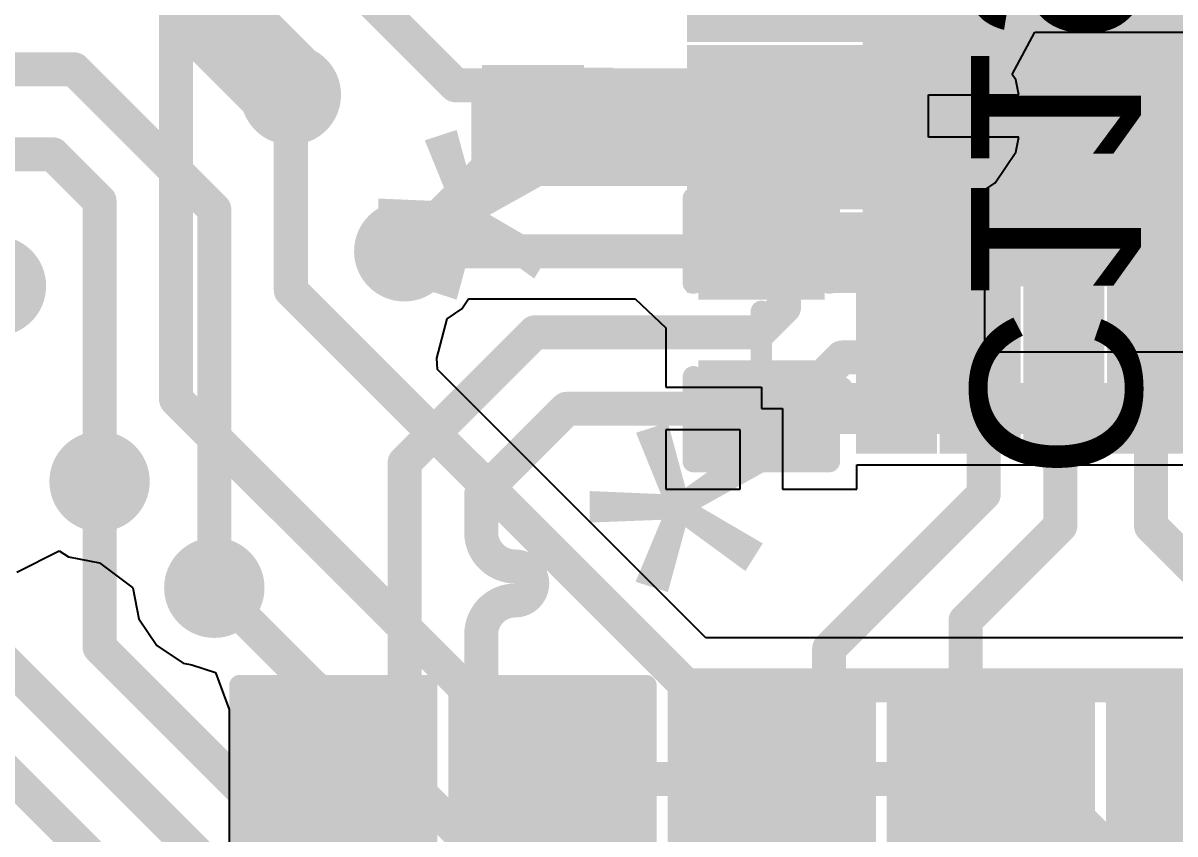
# Model space of a CAD drawing. Header units: millimetres. Extents: x -0.71 to 2.98, y -0.65 to 2.9.
# Drawn here: x 1.567 to 1.838, y 1.0711 to 1.2619 of the extents above; entities that cross this region are included whole.
import ezdxf

# ---------------------------------------------------------------- set-up
doc = ezdxf.new("R2010")
doc.units = ezdxf.units.MM
doc.header["$MEASUREMENT"] = 0
for name, color, linetype in [('BottomLayer', 5, 'Continuous'), ('BottomOverlay', 54, 'Continuous'), ('BottomPaste', 16, 'Continuous'), ('BottomSolder', 6, 'Continuous'), ('Mechanical2', 216, 'Continuous'), ('TopLayer', 1, 'Continuous'), ('TopOverlay', 2, 'Continuous'), ('TopPaste', 8, 'Continuous'), ('TopSolder', 216, 'Continuous'), ('ViaHoleLayer', 16, 'Continuous')]:
    doc.layers.add(name, color=color, linetype=linetype)
doc.styles.add('Arial', font='', dxfattribs={"height": 0.2})
doc.styles.get('Arial').set_extended_font_data('Arial')

# ---------------------------------------------------------------- blocks, each defined once
blk = doc.blocks.new('24_WQFN__4X4__33')
at = {"layer": 'TopLayer'}
for points in [[(-0.05472, 0.05906), (-0.05472, 0.09252), (-0.0437, 0.09252), (-0.0437, 0.05906)], [(-0.03504, 0.05906), (-0.03504, 0.09252), (-0.02402, 0.09252), (-0.02402, 0.05906)], [(-0.01535, 0.05906), (-0.01535, 0.09252), (-0.00433, 0.09252), (-0.00433, 0.05906)], [(0.00433, 0.05906), (0.00433, 0.09252), (0.01535, 0.09252), (0.01535, 0.05906)], [(0.02402, 0.05906), (0.02402, 0.09252), (0.03504, 0.09252), (0.03504, 0.05906)], [(0.0437, 0.05906), (0.0437, 0.09252), (0.05472, 0.09252), (0.05472, 0.05906)], [(-0.09449, 0.05472), (-0.06102, 0.05472), (-0.06102, 0.0437), (-0.09449, 0.0437)], [(0.06102, 0.05472), (0.09449, 0.05472), (0.09449, 0.0437), (0.06102, 0.0437)], [(-0.05315, 0.05315), (0.05315, 0.05315), (0.05315, -0.05315), (-0.05315, -0.05315)], [(-0.09449, 0.03504), (-0.06102, 0.03504), (-0.06102, 0.02402), (-0.09449, 0.02402)], [(0.06102, 0.03504), (0.09449, 0.03504), (0.09449, 0.02402), (0.06102, 0.02402)], [(-0.09449, 0.01535), (-0.06102, 0.01535), (-0.06102, 0.00433), (-0.09449, 0.00433)], [(0.06102, 0.01535), (0.09449, 0.01535), (0.09449, 0.00433), (0.06102, 0.00433)], [(-0.09449, -0.00433), (-0.06102, -0.00433), (-0.06102, -0.01535), (-0.09449, -0.01535)], [(0.06102, -0.00433), (0.09449, -0.00433), (0.09449, -0.01535), (0.06102, -0.01535)], [(-0.09449, -0.02402), (-0.06102, -0.02402), (-0.06102, -0.03504), (-0.09449, -0.03504)], [(0.06102, -0.02402), (0.09449, -0.02402), (0.09449, -0.03504), (0.06102, -0.03504)], [(-0.06102, -0.05472), (-0.09449, -0.05472), (-0.09449, -0.0437), (-0.06102, -0.0437)], [(0.06102, -0.0437), (0.09449, -0.0437), (0.09449, -0.05472), (0.06102, -0.05472)], [(-0.0437, -0.05906), (-0.0437, -0.09252), (-0.05472, -0.09252), (-0.05472, -0.05906)], [(-0.02402, -0.05906), (-0.02402, -0.09252), (-0.03504, -0.09252), (-0.03504, -0.05906)], [(-0.00433, -0.05906), (-0.00433, -0.09252), (-0.01535, -0.09252), (-0.01535, -0.05906)], [(0.01535, -0.05906), (0.01535, -0.09252), (0.00433, -0.09252), (0.00433, -0.05906)], [(0.03504, -0.05906), (0.03504, -0.09252), (0.02402, -0.09252), (0.02402, -0.05906)], [(0.05472, -0.05906), (0.05472, -0.09252), (0.0437, -0.09252), (0.0437, -0.05906)]]:
    blk.add_hatch(color=1, dxfattribs=at).paths.add_polyline_path(points)
at = {"layer": 'TopPaste'}
for points in [[(-0.05472, 0.05906), (-0.05472, 0.09252), (-0.0437, 0.09252), (-0.0437, 0.05906)], [(-0.03504, 0.05906), (-0.03504, 0.09252), (-0.02402, 0.09252), (-0.02402, 0.05906)], [(-0.01535, 0.05906), (-0.01535, 0.09252), (-0.00433, 0.09252), (-0.00433, 0.05906)], [(0.00433, 0.05906), (0.00433, 0.09252), (0.01535, 0.09252), (0.01535, 0.05906)], [(0.02402, 0.05906), (0.02402, 0.09252), (0.03504, 0.09252), (0.03504, 0.05906)], [(0.0437, 0.05906), (0.0437, 0.09252), (0.05472, 0.09252), (0.05472, 0.05906)], [(-0.09449, 0.05472), (-0.06102, 0.05472), (-0.06102, 0.0437), (-0.09449, 0.0437)], [(0.06102, 0.05472), (0.09449, 0.05472), (0.09449, 0.0437), (0.06102, 0.0437)], [(-0.05315, 0.05315), (0.05315, 0.05315), (0.05315, -0.05315), (-0.05315, -0.05315)], [(-0.09449, 0.03504), (-0.06102, 0.03504), (-0.06102, 0.02402), (-0.09449, 0.02402)], [(0.06102, 0.03504), (0.09449, 0.03504), (0.09449, 0.02402), (0.06102, 0.02402)], [(-0.09449, 0.01535), (-0.06102, 0.01535), (-0.06102, 0.00433), (-0.09449, 0.00433)], [(0.06102, 0.01535), (0.09449, 0.01535), (0.09449, 0.00433), (0.06102, 0.00433)], [(-0.09449, -0.00433), (-0.06102, -0.00433), (-0.06102, -0.01535), (-0.09449, -0.01535)], [(0.06102, -0.00433), (0.09449, -0.00433), (0.09449, -0.01535), (0.06102, -0.01535)], [(-0.09449, -0.02402), (-0.06102, -0.02402), (-0.06102, -0.03504), (-0.09449, -0.03504)], [(0.06102, -0.02402), (0.09449, -0.02402), (0.09449, -0.03504), (0.06102, -0.03504)], [(-0.06102, -0.05472), (-0.09449, -0.05472), (-0.09449, -0.0437), (-0.06102, -0.0437)], [(0.06102, -0.0437), (0.09449, -0.0437), (0.09449, -0.05472), (0.06102, -0.05472)], [(-0.0437, -0.05906), (-0.0437, -0.09252), (-0.05472, -0.09252), (-0.05472, -0.05906)], [(-0.02402, -0.05906), (-0.02402, -0.09252), (-0.03504, -0.09252), (-0.03504, -0.05906)], [(-0.00433, -0.05906), (-0.00433, -0.09252), (-0.01535, -0.09252), (-0.01535, -0.05906)], [(0.01535, -0.05906), (0.01535, -0.09252), (0.00433, -0.09252), (0.00433, -0.05906)], [(0.03504, -0.05906), (0.03504, -0.09252), (0.02402, -0.09252), (0.02402, -0.05906)], [(0.05472, -0.05906), (0.05472, -0.09252), (0.0437, -0.09252), (0.0437, -0.05906)]]:
    blk.add_hatch(color=8, dxfattribs=at).paths.add_polyline_path(points)
at = {"layer": 'TopSolder'}
for points in [[(-0.05872, 0.05506), (-0.05872, 0.09652), (-0.0397, 0.09652), (-0.0397, 0.05506)], [(-0.03904, 0.05506), (-0.03904, 0.09652), (-0.02002, 0.09652), (-0.02002, 0.05506)], [(-0.01935, 0.05506), (-0.01935, 0.09652), (-0.00033, 0.09652), (-0.00033, 0.05506)], [(0.00033, 0.05506), (0.00033, 0.09652), (0.01935, 0.09652), (0.01935, 0.05506)], [(0.02002, 0.05506), (0.02002, 0.09652), (0.03904, 0.09652), (0.03904, 0.05506)], [(0.0397, 0.05506), (0.0397, 0.09652), (0.05872, 0.09652), (0.05872, 0.05506)], [(-0.09849, 0.05872), (-0.05702, 0.05872), (-0.05702, 0.0397), (-0.09849, 0.0397)], [(-0.05715, 0.05715), (0.05715, 0.05715), (0.05715, -0.05715), (-0.05715, -0.05715)], [(0.05702, 0.05872), (0.09849, 0.05872), (0.09849, 0.0397), (0.05702, 0.0397)], [(-0.09849, 0.03904), (-0.05702, 0.03904), (-0.05702, 0.02002), (-0.09849, 0.02002)], [(0.05702, 0.03904), (0.09849, 0.03904), (0.09849, 0.02002), (0.05702, 0.02002)], [(-0.09849, 0.01935), (-0.05702, 0.01935), (-0.05702, 0.00033), (-0.09849, 0.00033)], [(0.05702, 0.01935), (0.09849, 0.01935), (0.09849, 0.00033), (0.05702, 0.00033)], [(-0.09849, -0.00033), (-0.05702, -0.00033), (-0.05702, -0.01935), (-0.09849, -0.01935)], [(0.05702, -0.00033), (0.09849, -0.00033), (0.09849, -0.01935), (0.05702, -0.01935)], [(-0.09849, -0.02002), (-0.05702, -0.02002), (-0.05702, -0.03904), (-0.09849, -0.03904)], [(0.05702, -0.02002), (0.09849, -0.02002), (0.09849, -0.03904), (0.05702, -0.03904)], [(-0.05702, -0.05872), (-0.09849, -0.05872), (-0.09849, -0.0397), (-0.05702, -0.0397)], [(0.05702, -0.0397), (0.09849, -0.0397), (0.09849, -0.05872), (0.05702, -0.05872)], [(-0.0397, -0.05506), (-0.0397, -0.09652), (-0.05872, -0.09652), (-0.05872, -0.05506)], [(-0.02002, -0.05506), (-0.02002, -0.09652), (-0.03904, -0.09652), (-0.03904, -0.05506)], [(-0.00033, -0.05506), (-0.00033, -0.09652), (-0.01935, -0.09652), (-0.01935, -0.05506)], [(0.01935, -0.05506), (0.01935, -0.09652), (0.00033, -0.09652), (0.00033, -0.05506)], [(0.03904, -0.05506), (0.03904, -0.09652), (0.02002, -0.09652), (0.02002, -0.05506)], [(0.05872, -0.05506), (0.05872, -0.09652), (0.0397, -0.09652), (0.0397, -0.05506)]]:
    blk.add_hatch(color=216, dxfattribs=at).paths.add_polyline_path(points)
at = {"layer": 'TopOverlay', "const_width": 0.005}
for points in [[(-0.081, 0.063), (-0.081, 0.081)], [(-0.081, 0.081), (-0.062, 0.081)], [(0.062, 0.081), (0.081, 0.081)], [(0.081, 0.063), (0.081, 0.081)], [(-0.106, 0.05457), (-0.101, 0.04957)], [(-0.106, 0.04457), (-0.106, 0.05457)], [(-0.106, 0.04457), (-0.101, 0.04957)], [(-0.081, -0.081), (-0.081, -0.063)], [(0.081, -0.081), (0.081, -0.063)], [(-0.081, -0.081), (-0.062, -0.081)], [(0.062, -0.081), (0.081, -0.081)]]:
    blk.add_lwpolyline(points, dxfattribs=at)
at = {"layer": 'TopOverlay', "const_width": 0.0025}
for points in [[(-0.08225, 0.081, 1), (-0.07975, 0.081, 1)], [(-0.08225, 0.081, 1), (-0.07975, 0.081, 1)], [(-0.06325, 0.081, 1), (-0.06075, 0.081, 1)], [(0.06075, 0.081, 1), (0.06325, 0.081, 1)], [(0.07975, 0.081, 1), (0.08225, 0.081, 1)], [(0.07975, 0.081, 1), (0.08225, 0.081, 1)], [(-0.08225, 0.063, 1), (-0.07975, 0.063, 1)], [(0.07975, 0.063, 1), (0.08225, 0.063, 1)], [(-0.10725, 0.05457, 1), (-0.10475, 0.05457, 1)], [(-0.10725, 0.05457, 1), (-0.10475, 0.05457, 1)], [(-0.10225, 0.04957, 1), (-0.09975, 0.04957, 1)], [(-0.10225, 0.04957, 1), (-0.09975, 0.04957, 1)], [(-0.10725, 0.04457, 1), (-0.10475, 0.04457, 1)], [(-0.10725, 0.04457, 1), (-0.10475, 0.04457, 1)], [(-0.08225, -0.063, 1), (-0.07975, -0.063, 1)], [(0.07975, -0.063, 1), (0.08225, -0.063, 1)], [(-0.08225, -0.081, 1), (-0.07975, -0.081, 1)], [(-0.08225, -0.081, 1), (-0.07975, -0.081, 1)], [(-0.06325, -0.081, 1), (-0.06075, -0.081, 1)], [(0.06075, -0.081, 1), (0.06325, -0.081, 1)], [(0.07975, -0.081, 1), (0.08225, -0.081, 1)], [(0.07975, -0.081, 1), (0.08225, -0.081, 1)]]:
    blk.add_lwpolyline(points, format="xyb", close=True, dxfattribs=at)
blk = doc.blocks.new('SOLDER_BRIDGE_61')
at = {"layer": 'TopLayer'}
for points in [[(-0.045, -0.0175), (-0.045, 0.0175), (-0.015, 0.0175), (-0.015, -0.0175)], [(0.015, -0.0175), (0.015, 0.0175), (0.045, 0.0175), (0.045, -0.0175)]]:
    blk.add_hatch(color=1, dxfattribs=at).paths.add_polyline_path(points)
at = {"layer": 'TopPaste'}
for points in [[(-0.045, -0.0175), (-0.045, 0.0175), (-0.015, 0.0175), (-0.015, -0.0175)], [(0.015, -0.0175), (0.015, 0.0175), (0.045, 0.0175), (0.045, -0.0175)]]:
    blk.add_hatch(color=8, dxfattribs=at).paths.add_polyline_path(points)
at = {"layer": 'TopSolder'}
for points in [[(-0.049, -0.0215), (-0.049, 0.0215), (-0.011, 0.0215), (-0.011, -0.0215)], [(0.011, -0.0215), (0.011, 0.0215), (0.049, 0.0215), (0.049, -0.0215)]]:
    blk.add_hatch(color=216, dxfattribs=at).paths.add_polyline_path(points)
at = {"layer": 'TopOverlay', "const_width": 0.005}
for points in [[(-0.05, 0.022), (-0.05, -0.022)], [(-0.05, 0.022), (0.05, 0.022)], [(0.05, 0.022), (0.05, -0.022)], [(-0.05, -0.022), (0.05, -0.022)]]:
    blk.add_lwpolyline(points, dxfattribs=at)
at = {"layer": 'TopOverlay', "const_width": 0.0025}
for points in [[(-0.05125, 0.022, 1), (-0.04875, 0.022, 1)], [(-0.05125, 0.022, 1), (-0.04875, 0.022, 1)], [(0.04875, 0.022, 1), (0.05125, 0.022, 1)], [(0.04875, 0.022, 1), (0.05125, 0.022, 1)], [(-0.05125, -0.022, 1), (-0.04875, -0.022, 1)], [(-0.05125, -0.022, 1), (-0.04875, -0.022, 1)], [(0.04875, -0.022, 1), (0.05125, -0.022, 1)], [(0.04875, -0.022, 1), (0.05125, -0.022, 1)]]:
    blk.add_lwpolyline(points, format="xyb", close=True, dxfattribs=at)
blk = doc.blocks.new('SOLDER_BRIDGE_62')
at = {"layer": 'TopLayer'}
for points in [[(-0.045, -0.0175), (-0.045, 0.0175), (-0.015, 0.0175), (-0.015, -0.0175)], [(0.015, -0.0175), (0.015, 0.0175), (0.045, 0.0175), (0.045, -0.0175)]]:
    blk.add_hatch(color=1, dxfattribs=at).paths.add_polyline_path(points)
at = {"layer": 'TopPaste'}
for points in [[(-0.045, -0.0175), (-0.045, 0.0175), (-0.015, 0.0175), (-0.015, -0.0175)], [(0.015, -0.0175), (0.015, 0.0175), (0.045, 0.0175), (0.045, -0.0175)]]:
    blk.add_hatch(color=8, dxfattribs=at).paths.add_polyline_path(points)
at = {"layer": 'TopSolder'}
for points in [[(-0.049, -0.0215), (-0.049, 0.0215), (-0.011, 0.0215), (-0.011, -0.0215)], [(0.011, -0.0215), (0.011, 0.0215), (0.049, 0.0215), (0.049, -0.0215)]]:
    blk.add_hatch(color=216, dxfattribs=at).paths.add_polyline_path(points)
at = {"layer": 'TopOverlay', "const_width": 0.005}
for points in [[(-0.05, 0.022), (-0.05, -0.022)], [(-0.05, 0.022), (0.05, 0.022)], [(0.05, 0.022), (0.05, -0.022)], [(-0.05, -0.022), (0.05, -0.022)]]:
    blk.add_lwpolyline(points, dxfattribs=at)
at = {"layer": 'TopOverlay', "const_width": 0.0025}
for points in [[(-0.05125, 0.022, 1), (-0.04875, 0.022, 1)], [(-0.05125, 0.022, 1), (-0.04875, 0.022, 1)], [(0.04875, 0.022, 1), (0.05125, 0.022, 1)], [(0.04875, 0.022, 1), (0.05125, 0.022, 1)], [(-0.05125, -0.022, 1), (-0.04875, -0.022, 1)], [(-0.05125, -0.022, 1), (-0.04875, -0.022, 1)], [(0.04875, -0.022, 1), (0.05125, -0.022, 1)], [(0.04875, -0.022, 1), (0.05125, -0.022, 1)]]:
    blk.add_lwpolyline(points, format="xyb", close=True, dxfattribs=at)
blk = doc.blocks.new('SOLDER_BRIDGE_63')
at = {"layer": 'TopLayer'}
for points in [[(-0.045, -0.0175), (-0.045, 0.0175), (-0.015, 0.0175), (-0.015, -0.0175)], [(0.015, -0.0175), (0.015, 0.0175), (0.045, 0.0175), (0.045, -0.0175)]]:
    blk.add_hatch(color=1, dxfattribs=at).paths.add_polyline_path(points)
at = {"layer": 'TopPaste'}
for points in [[(-0.045, -0.0175), (-0.045, 0.0175), (-0.015, 0.0175), (-0.015, -0.0175)], [(0.015, -0.0175), (0.015, 0.0175), (0.045, 0.0175), (0.045, -0.0175)]]:
    blk.add_hatch(color=8, dxfattribs=at).paths.add_polyline_path(points)
at = {"layer": 'TopSolder'}
for points in [[(-0.049, -0.0215), (-0.049, 0.0215), (-0.011, 0.0215), (-0.011, -0.0215)], [(0.011, -0.0215), (0.011, 0.0215), (0.049, 0.0215), (0.049, -0.0215)]]:
    blk.add_hatch(color=216, dxfattribs=at).paths.add_polyline_path(points)
at = {"layer": 'TopOverlay', "const_width": 0.005}
for points in [[(-0.05, 0.022), (-0.05, -0.022)], [(-0.05, 0.022), (0.05, 0.022)], [(0.05, 0.022), (0.05, -0.022)], [(-0.05, -0.022), (0.05, -0.022)]]:
    blk.add_lwpolyline(points, dxfattribs=at)
at = {"layer": 'TopOverlay', "const_width": 0.0025}
for points in [[(-0.05125, 0.022, 1), (-0.04875, 0.022, 1)], [(-0.05125, 0.022, 1), (-0.04875, 0.022, 1)], [(0.04875, 0.022, 1), (0.05125, 0.022, 1)], [(0.04875, 0.022, 1), (0.05125, 0.022, 1)], [(-0.05125, -0.022, 1), (-0.04875, -0.022, 1)], [(-0.05125, -0.022, 1), (-0.04875, -0.022, 1)], [(0.04875, -0.022, 1), (0.05125, -0.022, 1)], [(0.04875, -0.022, 1), (0.05125, -0.022, 1)]]:
    blk.add_lwpolyline(points, format="xyb", close=True, dxfattribs=at)
blk = doc.blocks.new('SOLDER_BRIDGE_64')
at = {"layer": 'TopLayer'}
for points in [[(-0.045, -0.0175), (-0.045, 0.0175), (-0.015, 0.0175), (-0.015, -0.0175)], [(0.015, -0.0175), (0.015, 0.0175), (0.045, 0.0175), (0.045, -0.0175)]]:
    blk.add_hatch(color=1, dxfattribs=at).paths.add_polyline_path(points)
at = {"layer": 'TopPaste'}
for points in [[(-0.045, -0.0175), (-0.045, 0.0175), (-0.015, 0.0175), (-0.015, -0.0175)], [(0.015, -0.0175), (0.015, 0.0175), (0.045, 0.0175), (0.045, -0.0175)]]:
    blk.add_hatch(color=8, dxfattribs=at).paths.add_polyline_path(points)
at = {"layer": 'TopSolder'}
for points in [[(-0.049, -0.0215), (-0.049, 0.0215), (-0.011, 0.0215), (-0.011, -0.0215)], [(0.011, -0.0215), (0.011, 0.0215), (0.049, 0.0215), (0.049, -0.0215)]]:
    blk.add_hatch(color=216, dxfattribs=at).paths.add_polyline_path(points)
at = {"layer": 'TopOverlay', "const_width": 0.005}
for points in [[(-0.05, 0.022), (-0.05, -0.022)], [(-0.05, 0.022), (0.05, 0.022)], [(0.05, 0.022), (0.05, -0.022)], [(-0.05, -0.022), (0.05, -0.022)]]:
    blk.add_lwpolyline(points, dxfattribs=at)
at = {"layer": 'TopOverlay', "const_width": 0.0025}
for points in [[(-0.05125, 0.022, 1), (-0.04875, 0.022, 1)], [(-0.05125, 0.022, 1), (-0.04875, 0.022, 1)], [(0.04875, 0.022, 1), (0.05125, 0.022, 1)], [(0.04875, 0.022, 1), (0.05125, 0.022, 1)], [(-0.05125, -0.022, 1), (-0.04875, -0.022, 1)], [(-0.05125, -0.022, 1), (-0.04875, -0.022, 1)], [(0.04875, -0.022, 1), (0.05125, -0.022, 1)], [(0.04875, -0.022, 1), (0.05125, -0.022, 1)]]:
    blk.add_lwpolyline(points, format="xyb", close=True, dxfattribs=at)
blk = doc.blocks.new('SOLDER_BRIDGE_65')
at = {"layer": 'TopLayer'}
for points in [[(-0.045, -0.0175), (-0.045, 0.0175), (-0.015, 0.0175), (-0.015, -0.0175)], [(0.015, -0.0175), (0.015, 0.0175), (0.045, 0.0175), (0.045, -0.0175)]]:
    blk.add_hatch(color=1, dxfattribs=at).paths.add_polyline_path(points)
at = {"layer": 'TopPaste'}
for points in [[(-0.045, -0.0175), (-0.045, 0.0175), (-0.015, 0.0175), (-0.015, -0.0175)], [(0.015, -0.0175), (0.015, 0.0175), (0.045, 0.0175), (0.045, -0.0175)]]:
    blk.add_hatch(color=8, dxfattribs=at).paths.add_polyline_path(points)
at = {"layer": 'TopSolder'}
for points in [[(-0.049, -0.0215), (-0.049, 0.0215), (-0.011, 0.0215), (-0.011, -0.0215)], [(0.011, -0.0215), (0.011, 0.0215), (0.049, 0.0215), (0.049, -0.0215)]]:
    blk.add_hatch(color=216, dxfattribs=at).paths.add_polyline_path(points)
at = {"layer": 'TopOverlay', "const_width": 0.005}
for points in [[(-0.05, 0.022), (0.05, 0.022)], [(-0.05, 0.022), (-0.05, -0.022)], [(0.05, 0.022), (0.05, -0.022)], [(-0.05, -0.022), (0.05, -0.022)]]:
    blk.add_lwpolyline(points, dxfattribs=at)
at = {"layer": 'TopOverlay', "const_width": 0.0025}
for points in [[(-0.05125, 0.022, 1), (-0.04875, 0.022, 1)], [(-0.05125, 0.022, 1), (-0.04875, 0.022, 1)], [(0.04875, 0.022, 1), (0.05125, 0.022, 1)], [(0.04875, 0.022, 1), (0.05125, 0.022, 1)], [(-0.05125, -0.022, 1), (-0.04875, -0.022, 1)], [(-0.05125, -0.022, 1), (-0.04875, -0.022, 1)], [(0.04875, -0.022, 1), (0.05125, -0.022, 1)], [(0.04875, -0.022, 1), (0.05125, -0.022, 1)]]:
    blk.add_lwpolyline(points, format="xyb", close=True, dxfattribs=at)
blk = doc.blocks.new('CAP_0402_B_139')
at = {"layer": 'BottomLayer'}
for points in [[(-0.0095, 0.0125), (-0.0095, -0.0125), (-0.0275, -0.0125), (-0.0275, 0.0125)], [(0.0275, 0.0125), (0.0275, -0.0125), (0.0095, -0.0125), (0.0095, 0.0125)]]:
    blk.add_hatch(color=5, dxfattribs=at).paths.add_polyline_path(points)
at = {"layer": 'BottomPaste'}
for points in [[(-0.0095, 0.0125), (-0.0095, -0.0125), (-0.0275, -0.0125), (-0.0275, 0.0125)], [(0.0275, 0.0125), (0.0275, -0.0125), (0.0095, -0.0125), (0.0095, 0.0125)]]:
    blk.add_hatch(color=16, dxfattribs=at).paths.add_polyline_path(points)
at = {"layer": 'BottomSolder'}
for points in [[(-0.00714, 0.01486), (-0.00714, -0.01486), (-0.02986, -0.01486), (-0.02986, 0.01486)], [(0.02986, 0.01486), (0.02986, -0.01486), (0.00714, -0.01486), (0.00714, 0.01486)]]:
    blk.add_hatch(color=6, dxfattribs=at).paths.add_polyline_path(points)
at = {"layer": 'BottomOverlay', "const_width": 0.005}
for points in [[(-0.031, 0.016), (-0.031, -0.016)], [(-0.031, 0.016), (-0.011, 0.016)], [(0.011, 0.016), (0.031, 0.016)], [(0.031, 0.016), (0.031, -0.016)], [(-0.031, -0.016), (-0.011, -0.016)], [(0.011, -0.016), (0.031, -0.016)]]:
    blk.add_lwpolyline(points, dxfattribs=at)
at = {"layer": 'BottomOverlay', "const_width": 0.0025}
for points in [[(-0.03225, 0.016, 1), (-0.02975, 0.016, 1)], [(-0.03225, 0.016, 1), (-0.02975, 0.016, 1)], [(-0.01225, 0.016, 1), (-0.00975, 0.016, 1)], [(0.00975, 0.016, 1), (0.01225, 0.016, 1)], [(0.02975, 0.016, 1), (0.03225, 0.016, 1)], [(0.02975, 0.016, 1), (0.03225, 0.016, 1)], [(-0.03225, -0.016, 1), (-0.02975, -0.016, 1)], [(-0.03225, -0.016, 1), (-0.02975, -0.016, 1)], [(-0.01225, -0.016, 1), (-0.00975, -0.016, 1)], [(0.00975, -0.016, 1), (0.01225, -0.016, 1)], [(0.02975, -0.016, 1), (0.03225, -0.016, 1)], [(0.02975, -0.016, 1), (0.03225, -0.016, 1)]]:
    blk.add_lwpolyline(points, format="xyb", close=True, dxfattribs=at)
blk = doc.blocks.new('CAP_0402_B_147')
at = {"layer": 'BottomLayer'}
for points in [[(-0.0095, 0.0125), (-0.0095, -0.0125), (-0.0275, -0.0125), (-0.0275, 0.0125)], [(0.0275, 0.0125), (0.0275, -0.0125), (0.0095, -0.0125), (0.0095, 0.0125)]]:
    blk.add_hatch(color=5, dxfattribs=at).paths.add_polyline_path(points)
at = {"layer": 'BottomPaste'}
for points in [[(-0.0095, 0.0125), (-0.0095, -0.0125), (-0.0275, -0.0125), (-0.0275, 0.0125)], [(0.0275, 0.0125), (0.0275, -0.0125), (0.0095, -0.0125), (0.0095, 0.0125)]]:
    blk.add_hatch(color=16, dxfattribs=at).paths.add_polyline_path(points)
at = {"layer": 'BottomSolder'}
for points in [[(-0.00714, 0.01486), (-0.00714, -0.01486), (-0.02986, -0.01486), (-0.02986, 0.01486)], [(0.02986, 0.01486), (0.02986, -0.01486), (0.00714, -0.01486), (0.00714, 0.01486)]]:
    blk.add_hatch(color=6, dxfattribs=at).paths.add_polyline_path(points)
at = {"layer": 'BottomOverlay', "const_width": 0.005}
for points in [[(-0.031, -0.016), (-0.031, 0.016)], [(-0.011, 0.016), (-0.031, 0.016)], [(0.031, 0.016), (0.011, 0.016)], [(0.031, -0.016), (0.031, 0.016)], [(-0.011, -0.016), (-0.031, -0.016)], [(0.031, -0.016), (0.011, -0.016)]]:
    blk.add_lwpolyline(points, dxfattribs=at)
at = {"layer": 'BottomOverlay', "const_width": 0.0025}
for points in [[(-0.03225, 0.016, 1), (-0.02975, 0.016, 1)], [(-0.03225, 0.016, 1), (-0.02975, 0.016, 1)], [(-0.01225, 0.016, 1), (-0.00975, 0.016, 1)], [(0.00975, 0.016, 1), (0.01225, 0.016, 1)], [(0.02975, 0.016, 1), (0.03225, 0.016, 1)], [(0.02975, 0.016, 1), (0.03225, 0.016, 1)], [(-0.03225, -0.016, 1), (-0.02975, -0.016, 1)], [(-0.03225, -0.016, 1), (-0.02975, -0.016, 1)], [(-0.01225, -0.016, 1), (-0.00975, -0.016, 1)], [(0.00975, -0.016, 1), (0.01225, -0.016, 1)], [(0.02975, -0.016, 1), (0.03225, -0.016, 1)], [(0.02975, -0.016, 1), (0.03225, -0.016, 1)]]:
    blk.add_lwpolyline(points, format="xyb", close=True, dxfattribs=at)

msp = doc.modelspace()

# ---------------------------------------------------------------- hatches: boundary and pattern name
at = {"layer": 'BottomLayer'}
h = msp.add_hatch(color=5, dxfattribs=at)
edge = h.paths.add_edge_path()
edge.add_arc((1.63, 1.245), 0.01181, 0, 360)
msp.add_hatch(color=5, dxfattribs=at).paths.add_polyline_path([(1.675, 1.22753), (1.699, 1.22753), (1.699, 1.252), (1.675, 1.252)])
h = msp.add_hatch(color=5, dxfattribs=at)
edge = h.paths.add_edge_path()
edge.add_arc((1.78, 1.24), 0.01181, 0, 360)
h = msp.add_hatch(color=5, dxfattribs=at)
edge = h.paths.add_edge_path()
edge.add_arc((1.65669, 1.20817), 0.01181, 0, 360)
h = msp.add_hatch(color=5, dxfattribs=at)
edge = h.paths.add_edge_path()
edge.add_arc((1.56062, 1.2), 0.01181, 0, 360)
h = msp.add_hatch(color=5, dxfattribs=at)
edge = h.paths.add_edge_path()
edge.add_arc((1.585, 1.154), 0.01181, 0, 360)
h = msp.add_hatch(color=5, dxfattribs=at)
edge = h.paths.add_edge_path()
edge.add_arc((1.612, 1.129), 0.01181, 0, 360)
at = {"layer": 'BottomSolder'}
h = msp.add_hatch(color=6, dxfattribs=at)
edge = h.paths.add_edge_path()
edge.add_arc((1.63, 1.245), 0.00791, 0, 360)
h = msp.add_hatch(color=6, dxfattribs=at)
edge = h.paths.add_edge_path()
edge.add_arc((1.78, 1.24), 0.00791, 0, 360)
h = msp.add_hatch(color=6, dxfattribs=at)
edge = h.paths.add_edge_path()
edge.add_arc((1.65669, 1.20817), 0.00791, 0, 360)
h = msp.add_hatch(color=6, dxfattribs=at)
edge = h.paths.add_edge_path()
edge.add_arc((1.56062, 1.2), 0.00791, 0, 360)
h = msp.add_hatch(color=6, dxfattribs=at)
edge = h.paths.add_edge_path()
edge.add_arc((1.585, 1.154), 0.00791, 0, 360)
h = msp.add_hatch(color=6, dxfattribs=at)
edge = h.paths.add_edge_path()
edge.add_arc((1.612, 1.129), 0.00791, 0, 360)
at = {"layer": 'TopLayer'}
h = msp.add_hatch(color=1, dxfattribs=at)
edge = h.paths.add_edge_path()
edge.add_arc((1.63, 1.245), 0.01181, 0, 360)
h = msp.add_hatch(color=1, dxfattribs=at)
edge = h.paths.add_edge_path()
edge.add_arc((1.78, 1.24), 0.01181, 0, 360)
h = msp.add_hatch(color=1, dxfattribs=at)
edge = h.paths.add_edge_path()
edge.add_arc((1.65669, 1.20817), 0.01181, 0, 360)
h = msp.add_hatch(color=1, dxfattribs=at)
edge = h.paths.add_edge_path()
edge.add_arc((1.56062, 1.2), 0.01181, 0, 360)
h = msp.add_hatch(color=1, dxfattribs=at)
edge = h.paths.add_edge_path()
edge.add_arc((1.585, 1.154), 0.01181, 0, 360)
h = msp.add_hatch(color=1, dxfattribs=at)
edge = h.paths.add_edge_path()
edge.add_arc((1.612, 1.129), 0.01181, 0, 360)
at = {"layer": 'TopSolder'}
h = msp.add_hatch(color=216, dxfattribs=at)
edge = h.paths.add_edge_path()
edge.add_arc((1.63, 1.245), 0.00791, 0, 360)
h = msp.add_hatch(color=216, dxfattribs=at)
edge = h.paths.add_edge_path()
edge.add_arc((1.78, 1.24), 0.00791, 0, 360)
h = msp.add_hatch(color=216, dxfattribs=at)
edge = h.paths.add_edge_path()
edge.add_arc((1.65669, 1.20817), 0.00791, 0, 360)
h = msp.add_hatch(color=216, dxfattribs=at)
edge = h.paths.add_edge_path()
edge.add_arc((1.56062, 1.2), 0.00791, 0, 360)
h = msp.add_hatch(color=216, dxfattribs=at)
edge = h.paths.add_edge_path()
edge.add_arc((1.585, 1.154), 0.00791, 0, 360)
h = msp.add_hatch(color=216, dxfattribs=at)
edge = h.paths.add_edge_path()
edge.add_arc((1.612, 1.129), 0.00791, 0, 360)
at = {"layer": 'ViaHoleLayer'}
h = msp.add_hatch(color=16, dxfattribs=at)
edge = h.paths.add_edge_path()
edge.add_arc((1.63, 1.245), 0.00591, 0, 360)
h = msp.add_hatch(color=16, dxfattribs=at)
edge = h.paths.add_edge_path()
edge.add_arc((1.78, 1.24), 0.00591, 0, 360)
h = msp.add_hatch(color=16, dxfattribs=at)
edge = h.paths.add_edge_path()
edge.add_arc((1.65669, 1.20817), 0.00591, 0, 360)
h = msp.add_hatch(color=16, dxfattribs=at)
edge = h.paths.add_edge_path()
edge.add_arc((1.585, 1.154), 0.00591, 0, 360)
h = msp.add_hatch(color=16, dxfattribs=at)
edge = h.paths.add_edge_path()
edge.add_arc((1.612, 1.129), 0.00591, 0, 360)

# ---------------------------------------------------------------- linework, layer by layer
at = {"layer": 'BottomLayer'}
for p, q in [((1.79971, 1.24977), (1.80505, 1.25977)), ((1.80505, 1.25977), (1.90269, 1.25977)), ((1.80055, 1.24851), (1.79971, 1.24977)), ((1.80124, 1.245), (1.80055, 1.24851)), ((1.78, 1.235), (1.78, 1.245)), ((1.78, 1.245), (1.80124, 1.245)), ((1.80124, 1.235), (1.78, 1.235)), ((1.80055, 1.23149), (1.80124, 1.235)), ((1.79572, 1.22428), (1.80055, 1.23149)), ((1.79325, 1.22262), (1.79572, 1.22428)), ((1.79325, 1.18443), (1.79325, 1.22262)), ((1.67025, 1.19461), (1.67182, 1.19696)), ((1.67182, 1.19696), (1.711, 1.19696)), ((1.711, 1.19696), (1.71819, 1.19017)), ((1.66674, 1.19227), (1.67025, 1.19461)), ((1.66438, 1.18304), (1.66674, 1.19227)), ((1.71819, 1.19017), (1.71819, 1.17617)), ((1.98468, 1.18443), (1.79325, 1.18443)), ((1.66451, 1.18035), (1.66438, 1.18304)), ((1.72765, 1.11722), (1.66451, 1.18035)), ((1.71819, 1.17617), (1.74069, 1.17617)), ((1.74069, 1.17617), (1.74069, 1.17117)), ((1.74069, 1.17117), (1.74569, 1.17117)), ((1.74569, 1.17117), (1.74569, 1.15217)), ((1.73569, 1.16617), (1.71819, 1.16617)), ((1.71819, 1.16617), (1.71819, 1.15217)), ((1.73569, 1.15217), (1.73569, 1.16617)), ((1.76319, 1.15217), (1.76319, 1.15792)), ((1.76319, 1.15792), (1.99017, 1.15792)), ((1.71819, 1.15217), (1.73569, 1.15217)), ((1.74569, 1.15217), (1.76319, 1.15217)), ((1.99635, 1.11722), (1.72765, 1.11722))]:
    msp.add_line(p, q, dxfattribs=at)
for points, const_width in [([(1.603, 1.17332), (1.603, 1.409)], 0.008), ([(1.691, 1.24), (1.78, 1.24)], 0.022), ([(1.63, 1.199), (1.63, 1.245)], 0.008), ([(1.78, 1.1782), (1.78, 1.24)], 0.012), ([(1.65669, 1.20817), (1.74069, 1.20817)], 0.008), ([(1.63, 1.199), (1.723, 1.106)], 0.008), ([(1.77297, 1.17117), (1.78, 1.1782)], 0.012), ([(1.603, 1.17332), (1.69232, 1.084)], 0.008), ([(1.74069, 1.17117), (1.77297, 1.17117)], 0.012), ([(1.77297, 1.17117), (1.99017, 1.17117)], 0.012), ([(1.505, 1.16946), (1.67811, 0.99635)], 0.008), ([(1.487, 1.162), (1.64819, 1.00081)], 0.008), ([(1.585, 1.115), (1.585, 1.154)], 0.008), ([(1.612, 1.129), (1.678, 1.063)], 0.008), ([(1.585, 1.115), (1.657, 1.043)], 0.008), ([(1.723, 1.106), (2.001, 1.106)], 0.008), ([(1.69232, 1.084), (1.806, 1.084)], 0.008), ([(1.806, 1.084), (1.86857, 1.02143)], 0.008)]:
    msp.add_lwpolyline(points, dxfattribs=dict(at, const_width=const_width))
for points, const_width in [([(1.6855, 1.24, 1), (1.6965, 1.24, 1)], 0.011), ([(1.7745, 1.24, 1), (1.7855, 1.24, 1)], 0.011), ([(1.628, 1.245, 1), (1.632, 1.245, 1)], 0.004), ([(1.777, 1.24, 1), (1.783, 1.24, 1)], 0.006), ([(1.65469, 1.20817, 1), (1.65869, 1.20817, 1)], 0.004), ([(1.73869, 1.20817, 1), (1.74269, 1.20817, 1)], 0.004), ([(1.628, 1.199, 1), (1.632, 1.199, 1)], 0.004), ([(1.628, 1.199, 1), (1.632, 1.199, 1)], 0.004), ([(1.777, 1.1782, 1), (1.783, 1.1782, 1)], 0.006), ([(1.777, 1.1782, 1), (1.783, 1.1782, 1)], 0.006), ([(1.601, 1.17332, 1), (1.605, 1.17332, 1)], 0.004), ([(1.601, 1.17332, 1), (1.605, 1.17332, 1)], 0.004), ([(1.73769, 1.17117, 1), (1.74369, 1.17117, 1)], 0.006), ([(1.76997, 1.17117, 1), (1.77597, 1.17117, 1)], 0.006), ([(1.76997, 1.17117, 1), (1.77597, 1.17117, 1)], 0.006), ([(1.76997, 1.17117, 1), (1.77597, 1.17117, 1)], 0.006), ([(1.583, 1.154, 1), (1.587, 1.154, 1)], 0.004), ([(1.61, 1.129, 1), (1.614, 1.129, 1)], 0.004), ([(1.583, 1.115, 1), (1.587, 1.115, 1)], 0.004), ([(1.583, 1.115, 1), (1.587, 1.115, 1)], 0.004), ([(1.721, 1.106, 1), (1.725, 1.106, 1)], 0.004), ([(1.721, 1.106, 1), (1.725, 1.106, 1)], 0.004), ([(1.69032, 1.084, 1), (1.69432, 1.084, 1)], 0.004), ([(1.69032, 1.084, 1), (1.69432, 1.084, 1)], 0.004), ([(1.804, 1.084, 1), (1.808, 1.084, 1)], 0.004), ([(1.804, 1.084, 1), (1.808, 1.084, 1)], 0.004)]:
    msp.add_lwpolyline(points, format="xyb", close=True, dxfattribs=dict(at, const_width=const_width))
at = {"layer": 'Mechanical2', "const_width": 0.01}
msp.add_lwpolyline([(2.97335, 1.12706, 1), (-0.56996, 1.12706, 1)], format="xyb", close=True, dxfattribs=at)
at = {"layer": 'TopLayer'}
for p, q in [((1.56553, 1.13266), (1.57553, 1.13771)), ((1.57553, 1.13771), (1.57766, 1.13628)), ((1.57766, 1.13628), (1.585, 1.13482)), ((1.585, 1.13482), (1.59282, 1.129)), ((1.59282, 1.129), (1.59428, 1.12166)), ((1.59428, 1.12166), (1.59844, 1.11544)), ((1.59844, 1.11544), (1.60466, 1.11128)), ((1.60466, 1.11128), (1.60669, 1.11088)), ((1.60669, 1.11088), (1.61228, 1.10905)), ((1.61228, 1.10905), (1.6155, 1.10032)), ((1.6155, 1.10032), (1.6155, 1.064))]:
    msp.add_line(p, q, dxfattribs=at)
for points, const_width in [([(1.615, 1.26044), (1.615, 1.30611)], 0.022), ([(1.646, 1.27), (1.66878, 1.24722)], 0.008), ([(1.615, 1.26044), (1.63, 1.24544)], 0.022), ([(1.391, 1.251), (1.579, 1.251)], 0.008), ([(1.579, 1.251), (1.612, 1.218)], 0.008), ([(1.63, 1.245), (1.63, 1.24544)], 0.022), ([(1.66878, 1.24722), (1.74394, 1.24722)], 0.008), ([(1.74394, 1.24722), (1.77278, 1.24722)], 0.008), ([(1.77278, 1.24722), (1.78, 1.24)], 0.008), ([(1.387, 1.231), (1.574, 1.231)], 0.008), ([(1.574, 1.231), (1.585, 1.22)], 0.008), ([(1.65669, 1.20817), (1.67605, 1.22753)], 0.008), ([(1.67605, 1.22753), (1.74394, 1.22753)], 0.008), ([(1.585, 1.154), (1.585, 1.22)], 0.008), ([(1.612, 1.129), (1.612, 1.218)], 0.008), ([(1.74394, 1.20785), (1.74453, 1.20785)], 0.008), ([(1.74453, 1.20785), (1.74604, 1.20634)], 0.008), ([(1.74604, 1.19502), (1.74604, 1.20634)], 0.008), ([(1.74012, 1.1891), (1.74604, 1.19502)], 0.008), ([(1.65679, 1.15848), (1.6874, 1.1891)], 0.008), ([(1.6874, 1.1891), (1.74012, 1.1891)], 0.008), ([(1.74758, 1.1711), (1.75965, 1.18318)], 0.008), ([(1.75965, 1.18318), (1.77097, 1.18318)], 0.008), ([(1.77097, 1.18318), (1.77248, 1.18167)], 0.008), ([(1.77248, 1.18127), (1.77248, 1.18167)], 0.008), ([(1.79216, 1.18127), (1.79301, 1.18043)], 0.008), ([(1.79301, 1.15101), (1.79301, 1.18043)], 0.008), ([(1.81101, 1.18043), (1.81185, 1.18127)], 0.008), ([(1.81101, 1.14355), (1.81101, 1.18043)], 0.008), ([(1.83153, 1.18127), (1.83238, 1.18043)], 0.008), ([(1.83238, 1.1435), (1.83238, 1.18043)], 0.008), ([(1.67976, 1.156), (1.69486, 1.1711)], 0.008), ([(1.69486, 1.1711), (1.704, 1.1711)], 0.008), ([(1.704, 1.1711), (1.739, 1.1711)], 0.008), ([(1.739, 1.1711), (1.74758, 1.1711)], 0.008), ([(1.65679, 1.10029), (1.65679, 1.15848)], 0.008), ([(1.67479, 1.15103), (1.67976, 1.156)], 0.008), ([(1.67479, 1.142), (1.67479, 1.15103)], 0.008), ([(1.75664, 1.11464), (1.79301, 1.15101)], 0.008), ([(1.78873, 1.12127), (1.81101, 1.14355)], 0.008), ([(1.83238, 1.1435), (1.86307, 1.11281)], 0.008), ([(1.68279, 1.134), (1.68279, 1.134)], 0.008), ([(1.68279, 1.126), (1.68279, 1.126)], 0.008), ([(1.78873, 1.09199), (1.78873, 1.12127)], 0.008), ([(1.67479, 1.106), (1.67479, 1.118)], 0.008), ([(1.75664, 1.097), (1.75664, 1.11464)], 0.008), ([(1.67479, 1.10029), (1.67479, 1.106)], 0.008), ([(1.6425, 1.086), (1.65679, 1.10029)], 0.008), ([(1.67479, 1.10029), (1.68907, 1.086)], 0.008), ([(1.74564, 1.086), (1.75664, 1.097)], 0.008), ([(1.78873, 1.09199), (1.79471, 1.086)], 0.008), ([(1.64, 1.086), (1.6425, 1.086)], 0.008), ([(1.68907, 1.086), (1.69157, 1.086)], 0.008), ([(1.74314, 1.086), (1.74564, 1.086)], 0.008)]:
    msp.add_lwpolyline(points, dxfattribs=dict(at, const_width=const_width))
for points, const_width in [([(1.6095, 1.26044, 1), (1.6205, 1.26044, 1)], 0.011), ([(1.6095, 1.26044, 1), (1.6205, 1.26044, 1)], 0.011), ([(1.577, 1.251, 1), (1.581, 1.251, 1)], 0.004), ([(1.577, 1.251, 1), (1.581, 1.251, 1)], 0.004), ([(1.6245, 1.24544, 1), (1.6355, 1.24544, 1)], 0.011), ([(1.6245, 1.24544, 1), (1.6355, 1.24544, 1)], 0.011), ([(1.6245, 1.245, 1), (1.6355, 1.245, 1)], 0.011), ([(1.66678, 1.24722, 1), (1.67078, 1.24722, 1)], 0.004), ([(1.66678, 1.24722, 1), (1.67078, 1.24722, 1)], 0.004), ([(1.74194, 1.24722, 1), (1.74594, 1.24722, 1)], 0.004), ([(1.74194, 1.24722, 1), (1.74594, 1.24722, 1)], 0.004), ([(1.77078, 1.24722, 1), (1.77478, 1.24722, 1)], 0.004), ([(1.77078, 1.24722, 1), (1.77478, 1.24722, 1)], 0.004), ([(1.778, 1.24, 1), (1.782, 1.24, 1)], 0.004), ([(1.572, 1.231, 1), (1.576, 1.231, 1)], 0.004), ([(1.572, 1.231, 1), (1.576, 1.231, 1)], 0.004), ([(1.67405, 1.22753, 1), (1.67805, 1.22753, 1)], 0.004), ([(1.67405, 1.22753, 1), (1.67805, 1.22753, 1)], 0.004), ([(1.74194, 1.22753, 1), (1.74594, 1.22753, 1)], 0.004), ([(1.583, 1.22, 1), (1.587, 1.22, 1)], 0.004), ([(1.583, 1.22, 1), (1.587, 1.22, 1)], 0.004), ([(1.61, 1.218, 1), (1.614, 1.218, 1)], 0.004), ([(1.61, 1.218, 1), (1.614, 1.218, 1)], 0.004), ([(1.65469, 1.20817, 1), (1.65869, 1.20817, 1)], 0.004), ([(1.74194, 1.20785, 1), (1.74594, 1.20785, 1)], 0.004), ([(1.74253, 1.20785, 1), (1.74653, 1.20785, 1)], 0.004), ([(1.74253, 1.20785, 1), (1.74653, 1.20785, 1)], 0.004), ([(1.74404, 1.20634, 1), (1.74804, 1.20634, 1)], 0.004), ([(1.74404, 1.20634, 1), (1.74804, 1.20634, 1)], 0.004), ([(1.74404, 1.19502, 1), (1.74804, 1.19502, 1)], 0.004), ([(1.74404, 1.19502, 1), (1.74804, 1.19502, 1)], 0.004), ([(1.6854, 1.1891, 1), (1.6894, 1.1891, 1)], 0.004), ([(1.6854, 1.1891, 1), (1.6894, 1.1891, 1)], 0.004), ([(1.73812, 1.1891, 1), (1.74212, 1.1891, 1)], 0.004), ([(1.73812, 1.1891, 1), (1.74212, 1.1891, 1)], 0.004), ([(1.75765, 1.18318, 1), (1.76165, 1.18318, 1)], 0.004), ([(1.75765, 1.18318, 1), (1.76165, 1.18318, 1)], 0.004), ([(1.76897, 1.18318, 1), (1.77297, 1.18318, 1)], 0.004), ([(1.76897, 1.18318, 1), (1.77297, 1.18318, 1)], 0.004), ([(1.77048, 1.18167, 1), (1.77448, 1.18167, 1)], 0.004), ([(1.77048, 1.18167, 1), (1.77448, 1.18167, 1)], 0.004), ([(1.77048, 1.18127, 1), (1.77448, 1.18127, 1)], 0.004), ([(1.79016, 1.18127, 1), (1.79416, 1.18127, 1)], 0.004), ([(1.79101, 1.18043, 1), (1.79501, 1.18043, 1)], 0.004), ([(1.79101, 1.18043, 1), (1.79501, 1.18043, 1)], 0.004), ([(1.80901, 1.18043, 1), (1.81301, 1.18043, 1)], 0.004), ([(1.80901, 1.18043, 1), (1.81301, 1.18043, 1)], 0.004), ([(1.80985, 1.18127, 1), (1.81385, 1.18127, 1)], 0.004), ([(1.82953, 1.18127, 1), (1.83353, 1.18127, 1)], 0.004), ([(1.83038, 1.18043, 1), (1.83438, 1.18043, 1)], 0.004), ([(1.83038, 1.18043, 1), (1.83438, 1.18043, 1)], 0.004), ([(1.69286, 1.1711, 1), (1.69686, 1.1711, 1)], 0.004), ([(1.69286, 1.1711, 1), (1.69686, 1.1711, 1)], 0.004), ([(1.702, 1.1711, 1), (1.706, 1.1711, 1)], 0.004), ([(1.702, 1.1711, 1), (1.706, 1.1711, 1)], 0.004), ([(1.737, 1.1711, 1), (1.741, 1.1711, 1)], 0.004), ([(1.737, 1.1711, 1), (1.741, 1.1711, 1)], 0.004), ([(1.74558, 1.1711, 1), (1.74958, 1.1711, 1)], 0.004), ([(1.74558, 1.1711, 1), (1.74958, 1.1711, 1)], 0.004), ([(1.65479, 1.15848, 1), (1.65879, 1.15848, 1)], 0.004), ([(1.65479, 1.15848, 1), (1.65879, 1.15848, 1)], 0.004), ([(1.67776, 1.156, 1), (1.68176, 1.156, 1)], 0.004), ([(1.67776, 1.156, 1), (1.68176, 1.156, 1)], 0.004), ([(1.583, 1.154, 1), (1.587, 1.154, 1)], 0.004), ([(1.67279, 1.15103, 1), (1.67679, 1.15103, 1)], 0.004), ([(1.67279, 1.15103, 1), (1.67679, 1.15103, 1)], 0.004), ([(1.79101, 1.15101, 1), (1.79501, 1.15101, 1)], 0.004), ([(1.79101, 1.15101, 1), (1.79501, 1.15101, 1)], 0.004), ([(1.80901, 1.14355, 1), (1.81301, 1.14355, 1)], 0.004), ([(1.80901, 1.14355, 1), (1.81301, 1.14355, 1)], 0.004), ([(1.83038, 1.1435, 1), (1.83438, 1.1435, 1)], 0.004), ([(1.83038, 1.1435, 1), (1.83438, 1.1435, 1)], 0.004), ([(1.67279, 1.142, 1), (1.67679, 1.142, 1)], 0.004), ([(1.67279, 1.142, 1), (1.67679, 1.142, 1)], 0.004), ([(1.68079, 1.134, 1), (1.68479, 1.134, 1)], 0.004), ([(1.68079, 1.134, 1), (1.68479, 1.134, 1)], 0.004), ([(1.68079, 1.134, 1), (1.68479, 1.134, 1)], 0.004), ([(1.68079, 1.134, 1), (1.68479, 1.134, 1)], 0.004), ([(1.61, 1.129, 1), (1.614, 1.129, 1)], 0.004), ([(1.68079, 1.126, 1), (1.68479, 1.126, 1)], 0.004), ([(1.68079, 1.126, 1), (1.68479, 1.126, 1)], 0.004), ([(1.68079, 1.126, 1), (1.68479, 1.126, 1)], 0.004), ([(1.68079, 1.126, 1), (1.68479, 1.126, 1)], 0.004), ([(1.78673, 1.12127, 1), (1.79073, 1.12127, 1)], 0.004), ([(1.78673, 1.12127, 1), (1.79073, 1.12127, 1)], 0.004), ([(1.67279, 1.118, 1), (1.67679, 1.118, 1)], 0.004), ([(1.67279, 1.118, 1), (1.67679, 1.118, 1)], 0.004), ([(1.75464, 1.11464, 1), (1.75864, 1.11464, 1)], 0.004), ([(1.75464, 1.11464, 1), (1.75864, 1.11464, 1)], 0.004), ([(1.67279, 1.106, 1), (1.67679, 1.106, 1)], 0.004), ([(1.67279, 1.106, 1), (1.67679, 1.106, 1)], 0.004), ([(1.65479, 1.10029, 1), (1.65879, 1.10029, 1)], 0.004), ([(1.65479, 1.10029, 1), (1.65879, 1.10029, 1)], 0.004), ([(1.67279, 1.10029, 1), (1.67679, 1.10029, 1)], 0.004), ([(1.67279, 1.10029, 1), (1.67679, 1.10029, 1)], 0.004), ([(1.75464, 1.097, 1), (1.75864, 1.097, 1)], 0.004), ([(1.75464, 1.097, 1), (1.75864, 1.097, 1)], 0.004), ([(1.78673, 1.09199, 1), (1.79073, 1.09199, 1)], 0.004), ([(1.78673, 1.09199, 1), (1.79073, 1.09199, 1)], 0.004), ([(1.638, 1.086, 1), (1.642, 1.086, 1)], 0.004), ([(1.6405, 1.086, 1), (1.6445, 1.086, 1)], 0.004), ([(1.6405, 1.086, 1), (1.6445, 1.086, 1)], 0.004), ([(1.68707, 1.086, 1), (1.69107, 1.086, 1)], 0.004), ([(1.68707, 1.086, 1), (1.69107, 1.086, 1)], 0.004), ([(1.68957, 1.086, 1), (1.69357, 1.086, 1)], 0.004), ([(1.74114, 1.086, 1), (1.74514, 1.086, 1)], 0.004), ([(1.74364, 1.086, 1), (1.74764, 1.086, 1)], 0.004), ([(1.74364, 1.086, 1), (1.74764, 1.086, 1)], 0.004), ([(1.79271, 1.086, 1), (1.79671, 1.086, 1)], 0.004)]:
    msp.add_lwpolyline(points, format="xyb", close=True, dxfattribs=dict(at, const_width=const_width))
at = {"layer": 'TopLayer', "const_width": 0.008}
for points in [[(1.68279, 1.134, -0.414214), (1.67479, 1.142)], [(1.68279, 1.134, -1), (1.68279, 1.126)], [(1.67479, 1.118, -0.414214), (1.68279, 1.126)]]:
    msp.add_lwpolyline(points, format="xyb", dxfattribs=at)

# ---------------------------------------------------------------- block references
msp.add_blockref('24_WQFN__4X4__33', (1.82169, 1.25706))
for name, p, rotation in [('CAP_0402_B_147', (1.691, 1.2585), 270), ('CAP_0402_B_139', (1.74069, 1.18967), 90), ('SOLDER_BRIDGE_65', (1.64, 1.056), 90), ('SOLDER_BRIDGE_64', (1.69157, 1.056), 90), ('SOLDER_BRIDGE_63', (1.74314, 1.056), 90), ('SOLDER_BRIDGE_62', (1.79471, 1.056), 90), ('SOLDER_BRIDGE_61', (1.84629, 1.056), 90)]:
    msp.add_blockref(name, p, dxfattribs=dict(rotation=rotation))

# ---------------------------------------------------------------- texts
at = {"layer": 'BottomOverlay', "style": 'Arial', "text_generation_flag": 2}
msp.add_text('C119', height=0.04, rotation=270, dxfattribs=at).set_placement((1.79001, 1.15435))
at = {"layer": 'BottomOverlay', "style": 'Arial'}
for p in [(1.73061, 1.19499), (1.78031, 1.12616)]:
    msp.add_text('*', height=0.08, rotation=90, dxfattribs=at).set_placement(p)

doc.saveas('drawing.dxf')
